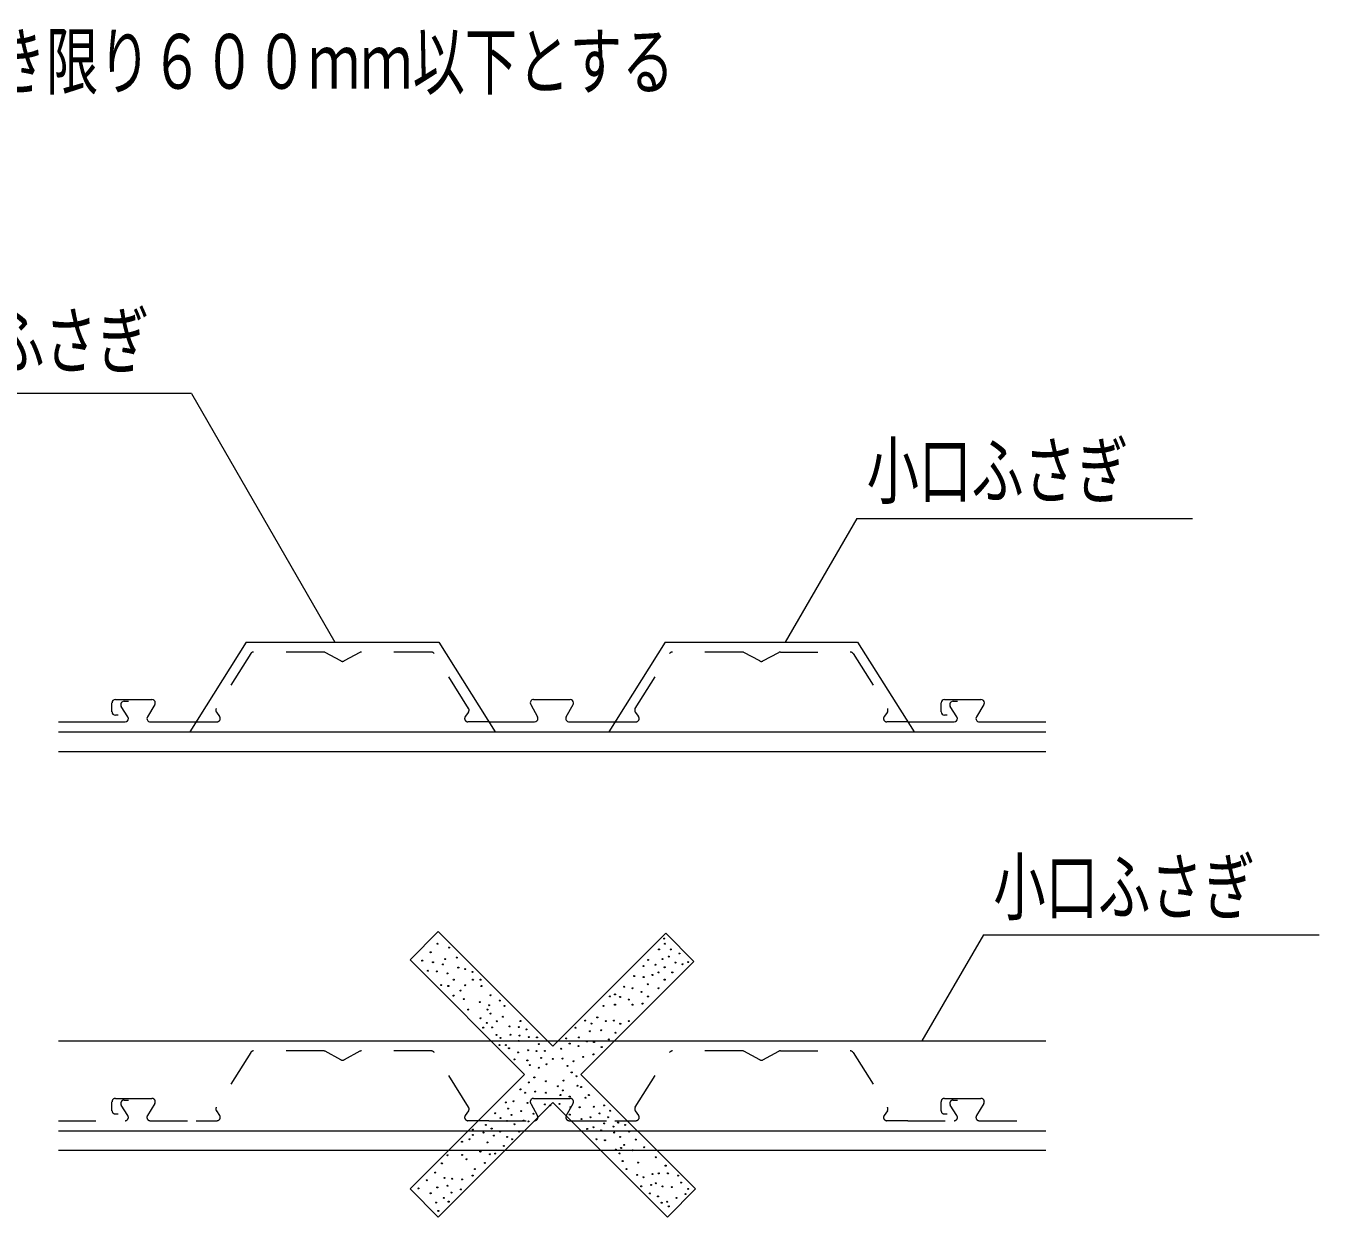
# Model space of a CAD drawing. Units: millimetres on the paper. Extents: x -350 to 350, y -246 to 246.
# Drawn here: x -117.5 to -65.7, y -78.7 to -30.9 of the extents above; entities that cross this region are included whole.
import ezdxf
from ezdxf.enums import TextEntityAlignment as Align

# ---------------------------------------------------------------- set-up
doc = ezdxf.new("R2010")
doc.units = ezdxf.units.MM
doc.linetypes.add('USER1', pattern=[3, 1.5, -1.5])
doc.layers.add('0-2_M2-2-0', color=7, linetype='Continuous', lineweight=18)
doc.styles.add('ＭＳ ゴシック', font='')
doc.styles.get('ＭＳ ゴシック').set_extended_font_data('MS Gothic')

msp = doc.modelspace()

# ---------------------------------------------------------------- linework, layer by layer
at = {"layer": '0-2_M2-2-0'}
for p, q in [((-110.885, -45.678), (-123.149, -45.678)), ((-110.885, -45.678), (-105.13, -55.646)), ((-84.206, -50.685), (-87.07, -55.646)), ((-84.206, -50.685), (-70.739, -50.685)), ((-108.69, -55.646), (-110.952, -59.246)), ((-108.69, -55.646), (-100.968, -55.646)), ((-100.968, -55.646), (-98.706, -59.246)), ((-91.89, -55.646), (-94.152, -59.246)), ((-91.89, -55.646), (-84.168, -55.646)), ((-84.168, -55.646), (-81.906, -59.246)), ((-114.072, -58.443), (-114.072, -58.084)), ((-113.937, -57.95), (-112.47, -57.95)), ((-113.587, -58.017), (-113.414, -58.017)), ((-97.163, -57.95), (-95.695, -57.95)), ((-80.822, -58.443), (-80.822, -58.084)), ((-80.687, -57.95), (-79.22, -57.95)), ((-80.337, -58.017), (-80.164, -58.017)), ((-113.825, -58.577), (-113.937, -58.577)), ((-113.435, -58.639), (-113.701, -58.224)), ((-112.355, -58.154), (-112.652, -58.642)), ((-97.28, -58.149), (-97.006, -58.647)), ((-95.852, -58.647), (-95.578, -58.149)), ((-80.575, -58.577), (-80.687, -58.577)), ((-80.185, -58.639), (-80.451, -58.224)), ((-79.105, -58.154), (-79.402, -58.642)), ((-116.219, -58.846), (-113.548, -58.846)), ((-112.537, -58.846), (-110.7, -58.846)), ((-98.958, -58.846), (-97.123, -58.846)), ((-95.735, -58.846), (-93.9, -58.846)), ((-82.158, -58.846), (-80.298, -58.846)), ((-79.287, -58.846), (-76.616, -58.846)), ((-116.219, -59.246), (-76.616, -59.246)), ((-76.616, -60.046), (-116.219, -60.046)), ((-100.988, -67.262), (-102.119, -68.393)), ((-100.988, -67.262), (-96.394, -71.856)), ((-91.863, -67.326), (-96.394, -71.856)), ((-90.732, -68.457), (-91.863, -67.326)), ((-79.125, -67.383), (-81.587, -71.646)), ((-79.125, -67.383), (-65.659, -67.383)), ((-102.119, -68.393), (-97.525, -72.988)), ((-90.732, -68.457), (-95.262, -72.988)), ((-116.219, -71.646), (-76.616, -71.646)), ((-97.525, -72.988), (-102.119, -77.582)), ((-95.262, -72.988), (-90.668, -77.582)), ((-96.394, -74.119), (-100.988, -78.714)), ((-96.394, -74.119), (-91.799, -78.714)), ((-116.219, -75.246), (-76.616, -75.246)), ((-76.616, -76.046), (-116.219, -76.046)), ((-100.988, -78.714), (-102.119, -77.582)), ((-91.799, -78.714), (-90.668, -77.582))]:
    msp.add_line(p, q, dxfattribs=at)
at = {"layer": '0-2_M2-2-0', "linetype": 'USER1'}
for p, q in [((-108.509, -56.109), (-109.888, -58.304)), ((-105.591, -56.046), (-108.395, -56.046)), ((-104.893, -56.404), (-105.527, -56.062)), ((-104.131, -56.062), (-104.765, -56.404)), ((-101.263, -56.046), (-104.067, -56.046)), ((-99.77, -58.304), (-101.149, -56.109)), ((-93.088, -58.304), (-91.709, -56.109)), ((-88.791, -56.046), (-91.595, -56.046)), ((-88.093, -56.404), (-88.727, -56.062)), ((-87.965, -56.404), (-87.331, -56.062)), ((-87.267, -56.046), (-84.463, -56.046)), ((-84.349, -56.109), (-82.97, -58.304)), ((-109.883, -58.454), (-109.754, -58.633)), ((-99.775, -58.454), (-99.904, -58.633)), ((-93.083, -58.454), (-92.954, -58.633)), ((-82.975, -58.454), (-83.104, -58.633)), ((-110.7, -58.846), (-109.863, -58.846)), ((-98.958, -58.846), (-99.795, -58.846)), ((-93.9, -58.846), (-93.063, -58.846)), ((-82.158, -58.846), (-82.995, -58.846)), ((-105.591, -72.046), (-108.395, -72.046)), ((-104.893, -72.404), (-105.527, -72.062)), ((-104.131, -72.062), (-104.765, -72.404)), ((-101.263, -72.046), (-104.067, -72.046)), ((-88.791, -72.046), (-91.595, -72.046)), ((-88.093, -72.404), (-88.727, -72.062)), ((-87.965, -72.404), (-87.331, -72.062)), ((-87.267, -72.046), (-84.463, -72.046)), ((-108.509, -72.109), (-109.888, -74.304)), ((-99.77, -74.304), (-101.149, -72.109)), ((-93.088, -74.304), (-91.709, -72.109)), ((-84.349, -72.109), (-82.97, -74.304)), ((-114.072, -74.443), (-114.072, -74.084)), ((-113.937, -73.95), (-112.47, -73.95)), ((-113.587, -74.017), (-113.414, -74.017)), ((-112.355, -74.154), (-112.652, -74.642)), ((-97.28, -74.149), (-97.006, -74.647)), ((-97.163, -73.95), (-95.695, -73.95)), ((-95.852, -74.647), (-95.578, -74.149)), ((-80.822, -74.443), (-80.822, -74.084)), ((-80.687, -73.95), (-79.22, -73.95)), ((-80.337, -74.017), (-80.164, -74.017)), ((-79.105, -74.154), (-79.402, -74.642)), ((-113.825, -74.577), (-113.937, -74.577)), ((-113.435, -74.639), (-113.701, -74.224)), ((-109.883, -74.454), (-109.754, -74.633)), ((-99.775, -74.454), (-99.904, -74.633)), ((-93.083, -74.454), (-92.954, -74.633)), ((-82.975, -74.454), (-83.104, -74.633)), ((-80.575, -74.577), (-80.687, -74.577)), ((-80.185, -74.639), (-80.451, -74.224)), ((-116.219, -74.846), (-113.548, -74.846)), ((-112.537, -74.846), (-110.7, -74.846)), ((-110.7, -74.846), (-109.863, -74.846)), ((-98.958, -74.846), (-99.795, -74.846)), ((-98.958, -74.846), (-97.123, -74.846)), ((-95.735, -74.846), (-93.9, -74.846)), ((-93.9, -74.846), (-93.063, -74.846)), ((-82.158, -74.846), (-82.995, -74.846)), ((-82.158, -74.846), (-80.298, -74.846)), ((-79.287, -74.846), (-76.616, -74.846))]:
    msp.add_line(p, q, dxfattribs=at)
at = {"layer": '0-2_M2-2-0'}
for centre in [(-101.014, -67.748), (-100.552, -67.902), (-91.924, -67.54), (-91.897, -67.748), (-101.63, -68.425), (-101.291, -68.086), (-100.706, -68.364), (-100.244, -68.302), (-92.574, -68.394), (-92.133, -67.974), (-91.989, -68.364), (-91.743, -68.261), (-91.661, -67.974), (-91.312, -68.138), (-101.4, -68.833), (-101.198, -68.487), (-101.044, -68.856), (-100.798, -68.579), (-100.62, -68.936), (-100.182, -68.702), (-99.905, -68.764), (-99.614, -68.874), (-92.759, -68.641), (-92.4, -69), (-92.277, -68.59), (-92.153, -68.898), (-91.907, -68.692), (-91.599, -68.898), (-91.472, -68.505), (-91.188, -68.569), (-90.959, -68.484), (-100.866, -69.408), (-100.582, -69.442), (-100.367, -69.188), (-99.905, -69.411), (-99.594, -69.188), (-99.289, -69.188), (-99.258, -69.442), (-93.529, -69.472), (-93.129, -69.041), (-92.749, -69.082), (-92.585, -69.37), (-91.907, -69.188), (-100.374, -69.829), (-100.09, -69.626), (-99.966, -69.965), (-98.888, -69.811), (-98.519, -70.027), (-94.101, -69.86), (-93.899, -69.78), (-93.693, -69.883), (-93.344, -69.986), (-93.194, -69.534), (-92.831, -69.678), (-92.585, -69.863), (-92.565, -69.863), (-92.153, -69.534), (-99.782, -70.388), (-99.32, -70.088), (-99.012, -70.388), (-98.95, -70.212), (-98.888, -70.548), (-98.334, -70.242), (-94.361, -70.242), (-93.899, -70.191), (-93.194, -70.191), (-92.79, -70.15), (-99.289, -70.735), (-99.042, -70.92), (-98.642, -70.858), (-98.396, -70.674), (-98.125, -71.061), (-97.694, -70.846), (-95.09, -70.828), (-94.843, -70.951), (-94.607, -70.704), (-94.268, -70.848), (-93.94, -70.828), (-93.685, -70.959), (-93.344, -70.848), (-99.183, -71.113), (-98.827, -71.105), (-98.653, -71.402), (-98.495, -71.523), (-98.094, -71.4), (-97.756, -71.092), (-97.725, -71.431), (-97.448, -71.184), (-97.355, -71.492), (-97.027, -71.503), (-95.856, -71.544), (-95.48, -71.115), (-95.346, -71.505), (-94.905, -71.259), (-94.453, -71.218), (-94.145, -71.587), (-93.878, -71.32), (-98.526, -71.811), (-98.272, -71.813), (-98.149, -71.936), (-97.786, -72.108), (-97.756, -71.646), (-97.386, -72.016), (-97.041, -72.053), (-96.955, -71.77), (-96.708, -72.047), (-96.055, -71.957), (-95.716, -71.752), (-95.357, -71.854), (-95.025, -71.667), (-94.741, -71.69), (-94.433, -71.895), (-97.93, -72.386), (-97.414, -72.425), (-97.318, -72.614), (-96.862, -72.324), (-96.64, -72.583), (-96.394, -72.368), (-96, -72.355), (-95.562, -72.46), (-95.172, -72.286), (-94.761, -72.183), (-97.133, -73.107), (-96.955, -72.724), (-95.808, -72.645), (-95.636, -72.91), (-95.446, -73.063), (-97.694, -73.587), (-97.355, -73.31), (-96.671, -73.261), (-96.187, -73.461), (-95.993, -73.63), (-95.959, -73.233), (-95.408, -73.446), (-95.261, -73.494), (-98.279, -74.11), (-97.964, -74.062), (-97.502, -73.723), (-97.41, -74.134), (-97.099, -73.679), (-96.671, -73.723), (-96.123, -74.172), (-96.086, -73.815), (-95.716, -73.877), (-95.076, -73.926), (-94.946, -73.815), (-98.704, -74.544), (-98.187, -74.357), (-98.045, -74.61), (-97.656, -74.462), (-97.164, -74.565), (-96.712, -74.195), (-96.503, -74.229), (-95.713, -74.603), (-95.685, -74.308), (-95.316, -74.308), (-94.751, -74.288), (-94.515, -74.554), (-94.337, -74.234), (-94.09, -74.449), (-99.594, -75.201), (-99.073, -75.016), (-98.845, -75.164), (-98.488, -74.739), (-98.229, -74.856), (-97.934, -74.986), (-97.566, -74.84), (-97.369, -74.873), (-95.244, -74.78), (-95.014, -75.178), (-94.884, -74.708), (-94.761, -75.109), (-94.33, -74.955), (-94.176, -74.708), (-93.96, -75.078), (-93.776, -74.924), (-93.495, -75.014), (-100.035, -75.692), (-99.73, -75.591), (-99.594, -75.417), (-99.176, -75.324), (-99.012, -75.715), (-98.753, -75.441), (-98.498, -75.283), (-98.223, -75.497), (-98.026, -75.591), (-97.738, -75.283), (-94.645, -75.589), (-94.453, -75.232), (-94.299, -75.632), (-93.93, -75.324), (-93.696, -75.496), (-93.331, -75.281), (-93.067, -75.602), (-100.613, -76.228), (-100.028, -76.218), (-99.299, -76.084), (-98.916, -76.19), (-98.704, -76.166), (-98.354, -75.858), (-93.868, -76.002), (-93.714, -76.156), (-93.652, -75.94), (-93.529, -75.817), (-93.194, -76.033), (-92.728, -75.91), (-100.839, -76.556), (-99.853, -76.392), (-99.114, -76.536), (-93.591, -76.464), (-92.975, -76.526), (-92.266, -76.31), (-91.866, -76.649), (-101.445, -77.234), (-101.106, -76.926), (-100.736, -77.142), (-100.428, -77.172), (-100.028, -77.203), (-99.607, -77.049), (-99.514, -76.788), (-93.437, -76.788), (-93.006, -77.018), (-92.759, -77.111), (-92.39, -76.988), (-92.143, -76.957), (-91.774, -76.957), (-91.37, -77.047), (-101.784, -77.563), (-101.291, -77.758), (-101.024, -77.522), (-100.61, -77.457), (-100.459, -77.727), (-100.076, -77.601), (-92.848, -77.478), (-92.499, -77.765), (-92.451, -77.419), (-92.266, -77.357), (-91.989, -77.48), (-91.62, -77.511), (-91.25, -77.326), (-91.065, -77.788), (-90.959, -77.581), (-101.075, -78.127), (-100.767, -77.942), (-100.569, -78.094), (-92.174, -77.881), (-92.027, -78.135), (-91.804, -78.096), (-91.743, -78.281), (-91.435, -77.942), (-100.983, -78.466)]:
    msp.add_circle(centre, 0.02, dxfattribs=at)
at = {"layer": '0-2_M2-2-0', "linetype": 'USER1'}
for centre, start, end in [((-108.395, -56.18), 90, 147.8618), ((-105.591, -56.18), 61.6992, 90), ((-104.829, -56.285), 241.6992, 298.3008), ((-104.067, -56.18), 90, 118.3008), ((-101.263, -56.18), 32.1382, 90), ((-91.595, -56.18), 90, 147.8618), ((-88.791, -56.18), 61.6992, 90), ((-88.029, -56.285), 241.6992, 298.3008), ((-87.267, -56.18), 90, 118.3008), ((-84.463, -56.18), 32.1382, 90), ((-109.774, -58.376), 147.8618, 215.6916), ((-99.884, -58.376), 324.3084, 32.1382), ((-92.974, -58.376), 147.8618, 215.6916), ((-83.084, -58.376), 324.3084, 32.1382), ((-109.863, -58.712), 270, 0), ((-109.863, -58.712), 0, 35.6915), ((-99.795, -58.712), 144.3084, 180), ((-99.795, -58.712), 180, 270), ((-93.063, -58.712), 270, 0), ((-93.063, -58.712), 0, 35.6915), ((-82.995, -58.712), 144.3084, 180), ((-82.995, -58.712), 180, 270), ((-108.395, -72.18), 90, 147.8618), ((-105.591, -72.18), 61.6992, 90), ((-104.067, -72.18), 90, 118.3008), ((-101.263, -72.18), 32.1382, 90), ((-91.595, -72.18), 90, 147.8618), ((-88.791, -72.18), 61.6992, 90), ((-87.267, -72.18), 90, 118.3008), ((-84.463, -72.18), 32.1382, 90), ((-104.829, -72.285), 241.6992, 298.3008), ((-88.029, -72.285), 241.6992, 298.3008), ((-113.937, -74.084), 90, 180), ((-113.587, -74.152), 90, 212.6131), ((-112.47, -74.084), 0, 90), ((-112.47, -74.084), 328.6621, 360), ((-112.47, -74.084), 328.6621, 360), ((-97.163, -74.084), 90, 208.9004), ((-95.695, -74.084), 0, 90), ((-95.695, -74.084), 331.0996, 360), ((-80.687, -74.084), 90, 180), ((-80.337, -74.152), 90, 212.6131), ((-79.22, -74.084), 0, 90), ((-79.22, -74.084), 328.6621, 360), ((-113.937, -74.443), 180, 270), ((-113.548, -74.712), 0, 32.6131), ((-112.537, -74.712), 148.6621, 270), ((-109.774, -74.376), 147.8618, 215.6916), ((-109.863, -74.712), 0, 35.6915), ((-99.795, -74.712), 144.3084, 180), ((-99.884, -74.376), 324.3084, 32.1382), ((-97.123, -74.712), 0, 28.9003), ((-95.735, -74.712), 151.0996, 270), ((-92.974, -74.376), 147.8618, 215.6916), ((-93.063, -74.712), 0, 35.6915), ((-82.995, -74.712), 144.3084, 180), ((-83.084, -74.376), 324.3084, 32.1382), ((-80.687, -74.443), 180, 270), ((-80.298, -74.712), 0, 32.6131), ((-79.287, -74.712), 148.6621, 270), ((-113.548, -74.712), 270, 0), ((-109.863, -74.712), 270, 0), ((-99.795, -74.712), 180, 270), ((-97.123, -74.712), 270, 0), ((-93.063, -74.712), 270, 0), ((-82.995, -74.712), 180, 270), ((-80.298, -74.712), 270, 0)]:
    msp.add_arc(centre, 0.134, start, end, dxfattribs=at)
at = {"layer": '0-2_M2-2-0'}
for centre, start, end in [((-113.937, -58.084), 90, 180), ((-113.587, -58.152), 90, 212.6131), ((-112.47, -58.084), 0, 90), ((-112.47, -58.084), 328.6621, 360), ((-112.47, -58.084), 328.6621, 360), ((-97.163, -58.084), 90, 208.9004), ((-95.695, -58.084), 0, 90), ((-95.695, -58.084), 331.0996, 360), ((-80.687, -58.084), 90, 180), ((-80.337, -58.152), 90, 212.6131), ((-79.22, -58.084), 0, 90), ((-79.22, -58.084), 328.6621, 360), ((-113.937, -58.443), 180, 270), ((-80.687, -58.443), 180, 270), ((-113.548, -58.712), 270, 0), ((-113.548, -58.712), 0, 32.6131), ((-112.537, -58.712), 148.6621, 270), ((-97.123, -58.712), 270, 0), ((-97.123, -58.712), 0, 28.9003), ((-95.735, -58.712), 151.0996, 270), ((-80.298, -58.712), 270, 0), ((-80.298, -58.712), 0, 32.6131), ((-79.287, -58.712), 148.6621, 270)]:
    msp.add_arc(centre, 0.134, start, end, dxfattribs=at)

# ---------------------------------------------------------------- texts
at = {"layer": '0-2_M2-2-0', "style": 'ＭＳ ゴシック', "width": 0.7}
for s, p in [('Ｐｗ：特記なき限り６００ｍｍ以下とする', (-131.412, -34.108)), ('小口ふさぎ', (-123.077, -45.318)), ('小口ふさぎ', (-83.806, -50.525)), ('小口ふさぎ', (-78.725, -67.223))]:
    msp.add_text(s, height=2.199, dxfattribs=at).set_placement(p, align=Align.BOTTOM_LEFT)

doc.saveas('drawing.dxf')
